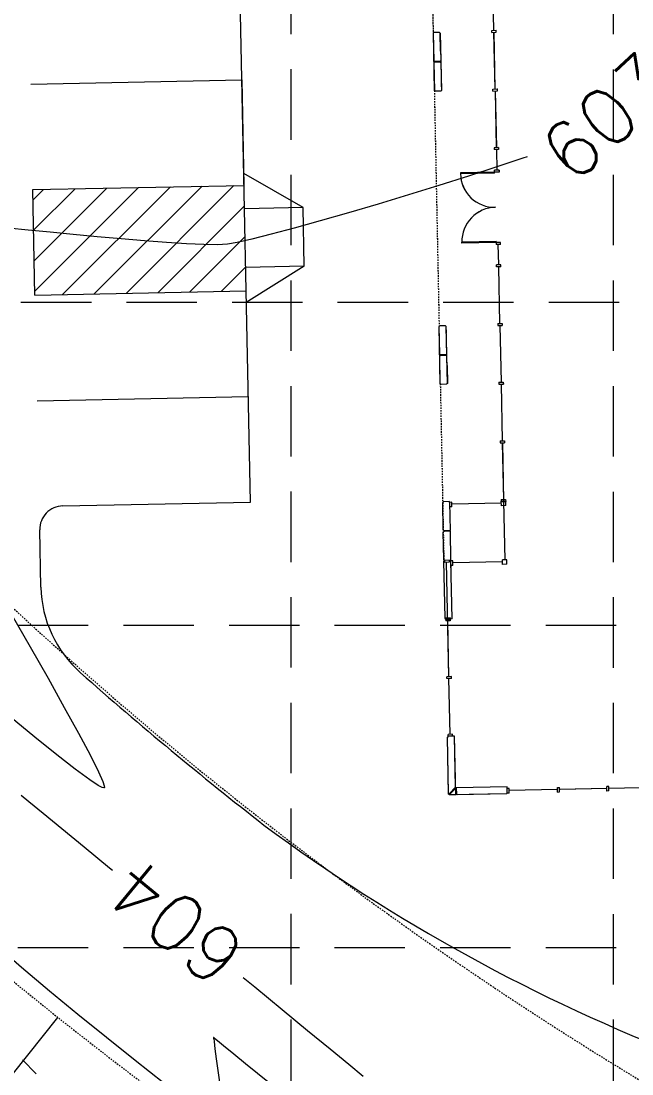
# Model space of a CAD drawing. Extents: x 2140663 to 2528301, y 336313 to 7007653.
# Drawn here: x 2527508 to 2527560, y 7006213.4 to 7006303.1 of the extents above; entities that cross this region are included whole.
import ezdxf

# ---------------------------------------------------------------- set-up
doc = ezdxf.new("R2010")
doc.units = 0
doc.header["$MEASUREMENT"] = 0
for name, pattern in [('HIDDEN', [0.375, 0.25, -0.125]), ('PHANTOM2', [1.25, 0.625, -0.125, 0.125, -0.125, 0.125, -0.125]), ('xdrc002ar$0$HIDDEN2', [0.1875, 0.125, -0.0625]), ('xdrc002ar$0$XR3$0$HIDDEN2', [0.1875, 0.125, -0.0625]), ('xdrc002pt$0$HIDDEN2', [0.1875, 0.125, -0.0625])]:
    doc.linetypes.add(name, pattern=pattern)
for name, color, linetype in [('1 EXISTING CONTOURS', 43, 'Continuous'), ('GRID', 254, 'HIDDEN'), ('LIMITS OF DISTURBANCE', 1, 'HIDDEN'), ('xdrc002ar$0$BASE1$0$awa', 7, 'Continuous'), ('xdrc002ar$0$WINDOWS', 8, 'Continuous'), ('xdrc002ar$0$xdrc002ar$0$C-PKNG-FACE-N', 1, 'Continuous'), ('xdrc002ar$0$xdrc002ar$0$C-PKNG-STRP-N', 6, 'Continuous'), ('xdrc002ar$0$xdrc002ar$0$l-walk-n', 2, 'Continuous'), ('xdrc002ar$0$XR3$0$BASE1$0$awa', 4, 'Continuous'), ('xdrc002ar$0$XR3$0$WINDOWS', 2, 'Continuous'), ('xdrc002bs$0$v-rail-road-exist-demo', 14, 'xdrc002bs$0$TRACKS'), ('xdrc002bs$0$v-rail-road-exst', 14, 'xdrc002bs$0$TRACKS'), ('xdrc002pt$0$V-ESMT-ACCS-N', 2, 'xdrc002pt$0$HIDDEN2'), ('xdrc002pt$0$v-prop-line', 3, 'PHANTOM2')]:
    doc.layers.add(name, color=color, linetype=linetype)
doc.styles.add('L200', font='simplex', dxfattribs={"height": 12})
doc.linetypes.add('xdrc002bs$0$TRACKS', pattern='A,0.15,[130,ltypeshp.shx,S=0.25,R=0,X=0,Y=0],0.15', length=0.3)

msp = doc.modelspace()

# ---------------------------------------------------------------- hatches: boundary and pattern name
at = {"layer": 'xdrc002ar$0$xdrc002ar$0$C-PKNG-STRP-N', "lineweight": 0}
h = msp.add_hatch(dxfattribs=at)
h.set_pattern_fill('ANSI31', scale=15, style=0)
h.set_pattern_definition([(45, (0, -12.47937491443008), (-1.325825214724776, 1.325825214724777), [])])
h.paths.add_polyline_path([(2527526.956444144, 7006289.097603901), (2527508.960125435, 7006288.732279034), (2527509.142787528, 7006279.734136461), (2527527.139116655, 7006280.099461542)])

# ---------------------------------------------------------------- linework, layer by layer
at = {"layer": '1 EXISTING CONTOURS', "color": 43, "lineweight": 0, "extrusion": (0.3194805237611236, -0.9475928423839632, 0), "elevation": -5831608.362453426}
msp.add_lwpolyline([(4633462.636136223, 603.0000000000003), (4633460.296645845, 603.0000000000003)], dxfattribs=at)
at = {"layer": '1 EXISTING CONTOURS', "color": 43, "lineweight": 0}
for points, elevation in [([(2527551.09607032, 7006291.541013917), (2527550.735449844, 7006291.413667721)], 603), ([(2527510.428484521, 7006285.107343682), (2527508.569688433, 7006285.291624163)], 603), ([(2527512.405967476, 7006284.914542367), (2527510.428484521, 7006285.107343682)], 603), ([(2527514.444366481, 7006284.721633359), (2527512.405967476, 7006284.914542367)], 603), ([(2527520.347351638, 7006284.226391583), (2527518.472829379, 7006284.369144826)], 603), ([(2527523.528123694, 7006284.049932847), (2527522.051706681, 7006284.11718321)], 603), ([(2527527.644321762, 7006284.507636131), (2527526.383279767, 7006284.218566508)], 603), ([(2527529.285870277, 7006284.924053648), (2527527.644321762, 7006284.507636131)], 603), ([(2527524.718831858, 7006284.033053634), (2527523.528123694, 7006284.049932847)], 603), ([(2527512.582857724, 7006239.331009544), (2527510.993672852, 7006240.566325654)], 603), ([(2527515.057685377, 7006237.776480514), (2527515.040639267, 7006237.743212782)], 603), ([(2527515.045961702, 7006237.915609554), (2527515.057685377, 7006237.776480514)], 603), ([(2527515.504624875, 7006230.909331582), (2527513.343222955, 7006232.681807709)], 604), ([(2527524.367610266, 7006216.458410508), (2527524.367168897, 7006216.455017482)], 605), ([(2527524.367168897, 7006216.455017482), (2527524.369454109, 7006216.435081649)], 605), ([(2527524.377932389, 7006216.450288242), (2527524.367610266, 7006216.458410508)], 605), ([(2527524.369454109, 7006216.435081649), (2527524.377089626, 7006216.389473006)], 605), ([(2527524.377089626, 7006216.389473006), (2527524.38473062, 7006216.347420472)], 605), ([(2527526.098853531, 7006215.041467738), (2527525.222700239, 7006215.758770729)], 605), ([(2527527.104603811, 7006214.219999342), (2527526.098853531, 7006215.041467738)], 605), ([(2527524.594080005, 7006214.643986423), (2527524.731628014, 7006213.65488997)], 605), ([(2527528.112844669, 7006213.399983042), (2527527.104603811, 7006214.219999342)], 605)]:
    msp.add_lwpolyline(points, dxfattribs=dict(at, elevation=elevation))
at = {"layer": '1 EXISTING CONTOURS', "color": 43, "lineweight": 0, "extrusion": (0.3094709432006216, -0.9509088995873988, 0), "elevation": -5880141.323603749}
msp.add_lwpolyline([(4571711.761263781, 603), (4571709.230819077, 603)], dxfattribs=at)
at = {"layer": '1 EXISTING CONTOURS', "color": 43, "lineweight": 0, "extrusion": (0.3014759815539944, -0.9534737712942375, 0), "elevation": -5918319.19252321}
msp.add_lwpolyline([(4522177.043429445, 603.0000000000007), (4522174.387620282, 603.0000000000007)], dxfattribs=at)
at = {"layer": '1 EXISTING CONTOURS', "color": 43, "lineweight": 0, "extrusion": (0.2946462717857917, -0.9556063910014069, 0), "elevation": -5950523.331773204}
msp.add_lwpolyline([(4479713.755884437, 603.0000000000007), (4479711.040383235, 603.0000000000007)], dxfattribs=at)
at = {"layer": '1 EXISTING CONTOURS', "color": 43, "lineweight": 0, "extrusion": (0.2884129313194982, -0.9575061258538738, 0), "elevation": -5979588.445312594}
msp.add_lwpolyline([(4440840.117814731, 603.0000000000007), (4440837.408338422, 603.0000000000007)], dxfattribs=at)
at = {"layer": '1 EXISTING CONTOURS', "color": 43, "lineweight": 0, "extrusion": (0.275888369132791, -0.9611896835574387, 0), "elevation": -6037052.803707862}
msp.add_lwpolyline([(4362394.420692143, 603.0000000000007), (4362391.920486682, 603.0000000000007)], dxfattribs=at)
at = {"layer": '1 EXISTING CONTOURS', "color": 43, "lineweight": 0, "extrusion": (0.2823164911055037, -0.9593213220031525, 0), "elevation": -6007715.218093148}
msp.add_lwpolyline([(4402711.97342113, 603), (4402709.335708505, 603)], dxfattribs=at)
at = {"layer": '1 EXISTING CONTOURS', "color": 43, "lineweight": 0, "extrusion": (0.2685154225333845, -0.9632753852672237, 0), "elevation": -6070301.195744269}
msp.add_lwpolyline([(4316006.628311653, 603.0000000000007), (4316004.331342997, 603.0000000000007)], dxfattribs=at)
at = {"layer": '1 EXISTING CONTOURS', "color": 43, "lineweight": 0, "extrusion": (-0.0989840519528478, -0.9950890198665626, 0), "elevation": -7222060.603321115}
msp.add_lwpolyline([(1821585.518013002, 603.0000000000007), (1821583.827371893, 603.0000000000007)], dxfattribs=at)
at = {"layer": '1 EXISTING CONTOURS', "color": 43, "lineweight": 0, "extrusion": (0.2591911894510198, -0.9658260336680544, 0), "elevation": -6111739.056970021}
msp.add_lwpolyline([(4257122.936295478, 603.0000000000007), (4257120.908250153, 603.0000000000007)], dxfattribs=at)
at = {"layer": '1 EXISTING CONTOURS', "color": 43, "lineweight": 0, "extrusion": (-0.09005607462286774, -0.9959366964940696, 0), "elevation": -7205434.089772643}
msp.add_lwpolyline([(1886287.936216423, 603), (1886285.886342925, 603)], dxfattribs=at)
at = {"layer": '1 EXISTING CONTOURS', "color": 43, "lineweight": 0, "extrusion": (-0.0841951229026559, -0.9964492868577943, 0), "elevation": -7194211.791615878}
msp.add_lwpolyline([(1928649.006219631, 603.0000000000007), (1928647.012220855, 603.0000000000007)], dxfattribs=at)
at = {"layer": '1 EXISTING CONTOURS', "color": 43, "lineweight": 0, "extrusion": (-0.06394493334958973, -0.9979534285220512, 0), "elevation": -7153567.485078582}
msp.add_lwpolyline([(2074332.926264203, 603), (2074331.218413922, 603)], dxfattribs=at)
at = {"layer": '1 EXISTING CONTOURS', "color": 43, "lineweight": 0, "extrusion": (0.04940097510937688, -0.9987790264409054, 0), "elevation": -6872867.359778421}
msp.add_lwpolyline([(2870556.789370521, 603.0000000000007), (2870555.941106313, 603.0000000000007)], dxfattribs=at)
at = {"layer": '1 EXISTING CONTOURS', "color": 43, "lineweight": 0, "extrusion": (0.1730753680800339, -0.9849085830491888, 0), "elevation": -6463096.903030092}
msp.add_lwpolyline([(3701997.648777249, 603), (3701996.819035865, 603)], dxfattribs=at)
at = {"layer": '1 EXISTING CONTOURS', "color": 43, "lineweight": 0, "extrusion": (0.8670164232486695, 0.4982795619098622, 0), "elevation": 5682462.637319896}
msp.add_lwpolyline([(4815130.904310393, 603), (4815127.660875307, 603)], dxfattribs=at)
at = {"layer": '1 EXISTING CONTOURS', "color": 43, "lineweight": 0, "extrusion": (0.8692070267737257, 0.4944483234951653, 0), "elevation": 5661156.793646408}
msp.add_lwpolyline([(4840159.06482568, 603), (4840155.983944564, 603)], dxfattribs=at)
at = {"layer": '1 EXISTING CONTOURS', "color": 43, "lineweight": 0, "extrusion": (0.8721638198040216, 0.4892139321655286, 0), "elevation": 5631956.679390233}
msp.add_lwpolyline([(4874101.984225917, 603.0000000000007), (4874099.14780819, 603.0000000000007)], dxfattribs=at)
at = {"layer": '1 EXISTING CONTOURS', "color": 43, "lineweight": 0, "extrusion": (0.8763704484167907, 0.4816376616729149, 0), "elevation": 5589507.777921154}
msp.add_lwpolyline([(4922720.928688896, 603), (4922718.418558974, 603)], dxfattribs=at)
at = {"layer": '1 EXISTING CONTOURS', "color": 43, "lineweight": 0, "extrusion": (0.6318819015862914, 0.7750646827508607, 0), "elevation": 7027378.053030139}
msp.add_lwpolyline([(2468134.508518924, 603), (2468137.223674352, 603)], dxfattribs=at)
at = {"layer": '1 EXISTING CONTOURS', "color": 43, "lineweight": 0, "extrusion": (-0.6248417346820078, -0.78075143714218, 0), "elevation": -7049426.744836986}
msp.add_lwpolyline([(-2404433.668359635, 603), (-2404436.071416459, 603)], dxfattribs=at)
at = {"layer": '1 EXISTING CONTOURS', "color": 43, "lineweight": 0, "extrusion": (0.8828241126387804, 0.4697037216624435, 0), "elevation": 5522207.420621378}
msp.add_lwpolyline([(4998097.541214562, 603), (4998095.439015716, 603)], dxfattribs=at)
at = {"layer": '1 EXISTING CONTOURS', "color": 43, "lineweight": 0, "extrusion": (0.8939518372465322, 0.4481630425230861, 0), "elevation": 5399413.718922075}
msp.add_lwpolyline([(5130503.318953371, 603.0000000000003), (5130501.705862736, 603.0000000000003)], dxfattribs=at)
at = {"layer": '1 EXISTING CONTOURS', "color": 43, "lineweight": 0, "extrusion": (-0.5935437273128285, -0.8048017419014417, 0), "elevation": -7138822.857034321}
msp.add_lwpolyline([(-2124361.332627844, 603), (-2124362.877611434, 603)], dxfattribs=at)
at = {"layer": '1 EXISTING CONTOURS', "color": 43, "lineweight": 0, "extrusion": (-0.5535475962552551, -0.8328175422504196, 0), "elevation": -7234017.459393075}
msp.add_lwpolyline([(-1773327.732019987, 603.0000000000007), (-1773328.580065255, 603.0000000000007)], dxfattribs=at)
at = {"layer": '1 EXISTING CONTOURS', "color": 43, "lineweight": 0, "extrusion": (0.9139525772495989, 0.405821003077485, 0), "elevation": 5153307.42789457}
msp.add_lwpolyline([(5377651.793817732, 603), (5377650.909014529, 603)], dxfattribs=at)
at = {"layer": '1 EXISTING CONTOURS', "color": 43, "lineweight": 0, "extrusion": (0.9488976687476659, 0.3155839258347062, 0), "elevation": 4609409.201577744}
msp.add_lwpolyline([(5850560.106351236, 603.0000000000003), (5850559.704002532, 603.0000000000003)], dxfattribs=at)
at = {"layer": '1 EXISTING CONTOURS', "color": 43, "lineweight": 0, "extrusion": (0.4670332921755014, 0.8842397321991999, 0), "elevation": 7375627.396971314}
msp.add_lwpolyline([(1037217.213222058, 603), (1037217.599639074, 603)], dxfattribs=at)
at = {"layer": '1 EXISTING CONTOURS', "color": 43, "lineweight": 0, "extrusion": (-0.2393597847681091, -0.9709309416409411, 0), "elevation": -7407558.445939794}
msp.add_lwpolyline([(777030.9687210307, 603), (777030.8335864395, 603)], dxfattribs=at)
at = {"layer": '1 EXISTING CONTOURS', "color": 43, "lineweight": 0, "extrusion": (0.3096160559607432, -0.9508616607537155, 0), "elevation": -5879403.617882483}
msp.add_lwpolyline([(4572560.846299088, 603), (4572560.809261683, 603)], dxfattribs=at)
at = {"layer": '1 EXISTING CONTOURS', "color": 43, "lineweight": 0, "extrusion": (-0.6312488806948222, -0.7755803315076616, 0), "elevation": -7029386.251744052}
msp.add_lwpolyline([(-2462393.00906909, 604.0000000000007), (-2462393.86284973, 604.0000000000007)], dxfattribs=at)
at = {"layer": '1 EXISTING CONTOURS', "color": 43, "lineweight": 0, "extrusion": (-0.6326796414599427, -0.7744136306148791, 0), "elevation": -7024828.329468716}
msp.add_lwpolyline([(-2475364.529188878, 604), (-2475366.103996406, 604)], dxfattribs=at)
at = {"layer": '1 EXISTING CONTOURS', "color": 43, "lineweight": 0, "extrusion": (0.6334158188205089, 0.7738116052812495, 0), "elevation": 7022471.093692263}
msp.add_lwpolyline([(2482041.923226356, 604), (2482043.986139107, 604)], dxfattribs=at)
at = {"layer": '1 EXISTING CONTOURS', "color": 43, "lineweight": 0, "extrusion": (-0.6338328663636795, -0.7734700365994808, 0), "elevation": -7021132.07592974}
msp.add_lwpolyline([(-2485824.705032736, 604), (-2485827.174754344, 604)], dxfattribs=at)
at = {"layer": '1 EXISTING CONTOURS', "color": 43, "lineweight": 0, "extrusion": (-0.6343052480224812, -0.7730826943679043, 0), "elevation": -7019612.217791501}
msp.add_lwpolyline([(-2490110.20145826, 604), (-2490110.538274292, 604)], dxfattribs=at)
at = {"layer": '1 EXISTING CONTOURS', "color": 43, "lineweight": 0, "extrusion": (-0.6348225135243882, -0.7726579944079903, 0), "elevation": -7017944.07337493}
msp.add_lwpolyline([(-2494792.042121117, 604), (-2494793.318740407, 604)], dxfattribs=at)
at = {"layer": '1 EXISTING CONTOURS', "color": 43, "lineweight": 0, "extrusion": (-0.6349400434604525, -0.7725614158178227, 0), "elevation": -7017564.482642952}
msp.add_lwpolyline([(-2495856.546818598, 604), (-2495859.587876949, 604)], dxfattribs=at)
at = {"layer": '1 EXISTING CONTOURS', "color": 43, "lineweight": 0, "extrusion": (-0.635072945502988, -0.7724521693219322, 0), "elevation": -7017134.991717948}
msp.add_lwpolyline([(-2497061.013942816, 604.0000000000007), (-2497063.811430672, 604.0000000000007)], dxfattribs=at)
at = {"layer": '1 EXISTING CONTOURS', "color": 43, "lineweight": 0, "extrusion": (-0.6352388647067121, -0.7723157286797464, 0), "elevation": -7016598.425127424}
msp.add_lwpolyline([(-2498565.865417935, 604.0000000000007), (-2498568.33803779, 604.0000000000007)], dxfattribs=at)
at = {"layer": '1 EXISTING CONTOURS', "color": 43, "lineweight": 0, "extrusion": (-0.6312156713610705, -0.7756073595758315, 0), "elevation": -7029486.038722886}
msp.add_lwpolyline([(-2462067.010917598, 605.0000000000007), (-2462067.111337983, 605.0000000000007)], dxfattribs=at)
at = {"layer": '1 EXISTING CONTOURS', "color": 43, "lineweight": 0, "extrusion": (0.9934989920715303, 0.1138409098384821, 0), "elevation": 3308686.97218168}
msp.add_lwpolyline([(6672933.203800632, 605), (6672932.969251049, 605)], dxfattribs=at)
at = {"layer": '1 EXISTING CONTOURS', "color": 43, "lineweight": 0, "extrusion": (0.9929256414317483, 0.1187378229013453, 0), "elevation": 3341546.645655147}
msp.add_lwpolyline([(6656538.883452364, 605), (6656538.269919322, 605)], dxfattribs=at)
at = {"layer": '1 EXISTING CONTOURS', "color": 43, "lineweight": 0, "extrusion": (0.6333636471969326, 0.773854308257956, 0), "elevation": 7022632.843308157}
msp.add_lwpolyline([(2481546.758307304, 605), (2481547.074495721, 605)], dxfattribs=at)
at = {"layer": '1 EXISTING CONTOURS', "color": 43, "lineweight": 0, "extrusion": (0.6337842142520098, 0.7735099028228164, 0), "elevation": 7021282.857993643}
msp.add_lwpolyline([(2485363.160159476, 605.0000000000003), (2485363.835260455, 605.0000000000003)], dxfattribs=at)
at = {"layer": '1 EXISTING CONTOURS', "color": 43, "lineweight": 0, "extrusion": (0.9919706112887898, 0.1264685982342845, 0), "elevation": 3393296.261590474}
msp.add_lwpolyline([(6630307.398987305, 605.0000000000007), (6630306.530799706, 605.0000000000007)], dxfattribs=at)
at = {"layer": '1 EXISTING CONTOURS', "color": 43, "lineweight": 0, "extrusion": (-0.6354729379188949, -0.772123141197522, 0), "elevation": -7015840.743802933}
msp.add_lwpolyline([(-2500690.537790879, 604.0000000000007), (-2500692.604245284, 604.0000000000007)], dxfattribs=at)
at = {"layer": '1 EXISTING CONTOURS', "color": 43, "lineweight": 0, "extrusion": (0.7164435915583999, 0.6976450244321254, 0), "elevation": 6698667.695571435}
msp.add_lwpolyline([(3256254.08255358, 604), (3256252.405183655, 604)], dxfattribs=at)
at = {"layer": '1 EXISTING CONTOURS', "color": 43, "lineweight": 0, "extrusion": (-0.6358638455068931, -0.7718012503081259, 0), "elevation": -7014573.540257695}
msp.add_lwpolyline([(-2504241.331853587, 604.0000000000003), (-2504242.910845268, 604.0000000000003)], dxfattribs=at)
at = {"layer": '1 EXISTING CONTOURS', "color": 43, "lineweight": 0, "extrusion": (0.9878646561285411, 0.1553171631599009, 0), "elevation": 3585037.579235764}
msp.add_lwpolyline([(6528622.871818019, 605.0000000000007), (6528621.866789347, 605.0000000000007)], dxfattribs=at)
at = {"layer": '1 EXISTING CONTOURS', "color": 43, "lineweight": 0, "extrusion": (-0.6279370234897254, -0.7782641547256717, 0), "elevation": -7039813.229531761}
msp.add_lwpolyline([(-2432375.122651435, 605), (-2432376.258030752, 605)], dxfattribs=at)
at = {"layer": 'GRID', "color": 253, "linetype": 'HIDDEN', "lineweight": 0, "ltscale": 24}
for p, q in [((2527530.983350792, 7006031.990343825), (2527531.038154987, 7007623.461265043)), ((2527558.44858376, 7006031.986025713), (2527558.615889325, 7007623.424882863)), ((2527228.947377252, 7006279.146858971), (2528272.331315909, 7006279.146858971)), ((2527228.686696025, 7006251.597585191), (2528272.070634682, 7006251.597585191)), ((2527228.686696025, 7006224.140113123), (2528272.070634682, 7006224.140113123))]:
    msp.add_line(p, q, dxfattribs=at)
at = {"layer": 'LIMITS OF DISTURBANCE', "ltscale": 70, "const_width": 6}
msp.add_lwpolyline([(2527323.279507909, 7007478.034385583), (2527323.279507909, 7007463.102355542), (2527345.362386929, 7006446.874516389, 0.3527120601780434), (2527681.725039883, 7006131.321992346), (2528205.897920626, 7006144.525554366), (2528183.386823632, 7007495.015237641)], format="xyb", close=True, dxfattribs=at)
at = {"layer": 'xdrc002ar$0$BASE1$0$awa', "color": 7, "linetype": 'xdrc002ar$0$HIDDEN2', "lineweight": 0}
for p, q in [((2527542.888541608, 7006312.180975101), (2527543.094058152, 7006302.058092724)), ((2527543.192988382, 7006297.184080196), (2527543.601485049, 7006277.063252897)), ((2527543.700424643, 7006272.189231379), (2527543.905941187, 7006262.066349001))]:
    msp.add_line(p, q, dxfattribs=at)
at = {"layer": 'xdrc002ar$0$BASE1$0$awa', "color": 7, "lineweight": 0}
for p, q in [((2527543.15525867, 7006302.121829629), (2527543.094040137, 7006302.058073961)), ((2527543.094049128, 7006302.058083325), (2527543.141619811, 7006299.714846082)), ((2527543.634326433, 7006302.131555311), (2527543.15525867, 7006302.121829629)), ((2527543.6980821, 7006302.070336778), (2527543.634326433, 7006302.131555311)), ((2527543.6980821, 7006302.070336778), (2527543.74565241, 7006299.72711789)), ((2527543.729373425, 7006300.528988322), (2527543.6980821, 7006302.070336778)), ((2527548.093089281, 7006302.138723372), (2527548.468011888, 7006302.146334775)), ((2527543.205366114, 7006299.653636542), (2527543.141610448, 7006299.714855073)), ((2527543.206636604, 7006299.59105475), (2527543.145418072, 7006299.527299084)), ((2527543.145427063, 7006299.527308447), (2527543.192997746, 7006297.184071205)), ((2527543.684433878, 7006299.663362225), (2527543.205366114, 7006299.653636542)), ((2527543.685704367, 7006299.600780431), (2527543.206636604, 7006299.59105475)), ((2527543.74565241, 7006299.72711789), (2527543.684433878, 7006299.663362225)), ((2527543.749460034, 7006299.5395619), (2527543.685704367, 7006299.600780431)), ((2527543.749460034, 7006299.5395619), (2527543.797030345, 7006297.196343012)), ((2527543.786036095, 7006297.737897875), (2527543.797030345, 7006297.196343012)), ((2527543.256744049, 7006297.122861662), (2527543.192988382, 7006297.184080196)), ((2527543.735811812, 7006297.132587345), (2527543.256744049, 7006297.122861662)), ((2527543.797030345, 7006297.196343012), (2527543.735811812, 7006297.132587344)), ((2527548.194574661, 7006297.139755405), (2527548.569497267, 7006297.147366811)), ((2527543.662685567, 7006277.126989801), (2527543.601467034, 7006277.063234136)), ((2527543.649047637, 7006274.719960496), (2527543.601476025, 7006277.063243499)), ((2527544.14175333, 7006277.136715484), (2527543.662685567, 7006277.126989801)), ((2527544.205508997, 7006277.075496952), (2527544.14175333, 7006277.136715485)), ((2527544.216503246, 7006276.533942089), (2527544.205508997, 7006277.075496952)), ((2527544.253080236, 7006274.732232303), (2527544.205508997, 7006277.075496952)), ((2527548.597133332, 7006277.31051581), (2527548.972055939, 7006277.318127214)), ((2527543.71279394, 7006274.658750955), (2527543.649038274, 7006274.719969487)), ((2527543.71406443, 7006274.596169163), (2527543.652845898, 7006274.532413497)), ((2527543.700424643, 7006272.189231379), (2527543.652854889, 7006274.53242286)), ((2527544.191861704, 7006274.668476637), (2527543.71279394, 7006274.658750955)), ((2527544.193132193, 7006274.605894845), (2527543.71406443, 7006274.596169163)), ((2527544.253080236, 7006274.732232303), (2527544.191861704, 7006274.668476637)), ((2527544.25688786, 7006274.544676313), (2527544.193132193, 7006274.605894845)), ((2527544.304457242, 7006272.201503186), (2527544.25688786, 7006274.544676313)), ((2527544.273165916, 7006273.742851642), (2527544.304457242, 7006272.201503186)), ((2527543.764170946, 7006272.128021836), (2527543.700415279, 7006272.18924037)), ((2527544.243238709, 7006272.137747519), (2527543.764170946, 7006272.128021836)), ((2527544.304457242, 7006272.201503186), (2527544.243238709, 7006272.137747519)), ((2527548.698618711, 7006272.311547846), (2527549.073541319, 7006272.319159249)), ((2527548.800104091, 7006267.31257988), (2527549.175026698, 7006267.320191284)), ((2527543.967141705, 7006262.130085906), (2527543.905923172, 7006262.066330239)), ((2527543.953503775, 7006259.7230566), (2527543.905932163, 7006262.066339603)), ((2527544.446209468, 7006262.139811588), (2527543.967141705, 7006262.130085906)), ((2527544.509965135, 7006262.078593056), (2527544.446209468, 7006262.139811588)), ((2527544.520959384, 7006261.537038193), (2527544.509965135, 7006262.078593056)), ((2527544.558804941, 7006259.672841308), (2527544.509965135, 7006262.078593056)), ((2527544.017250078, 7006259.661847059), (2527543.953494412, 7006259.723065591)), ((2527544.018518646, 7006259.59935996), (2527543.957300114, 7006259.535604293)), ((2527544.004880781, 7006257.192327492), (2527543.957309105, 7006259.535613656)), ((2527544.558804941, 7006259.672841308), (2527544.017250078, 7006259.661847059)), ((2527544.560073508, 7006259.610354209), (2527544.018518646, 7006259.59935996)), ((2527544.610181947, 7006257.142112199), (2527544.560073508, 7006259.610354209)), ((2527544.068627084, 7006257.131117949), (2527544.004871417, 7006257.192336483)), ((2527544.610181947, 7006257.142112199), (2527544.068627084, 7006257.131117949)), ((2527544.37308319, 7006242.134215631), (2527544.311864658, 7006242.070459964)), ((2527544.410745427, 7006237.199789915), (2527544.311864658, 7006242.070459965)), ((2527544.914638053, 7006242.145209881), (2527544.37308319, 7006242.134215631)), ((2527545.014787389, 7006237.212052732), (2527544.914638053, 7006242.145209881)), ((2527549.398779921, 7006237.839506304), (2527545.066341018, 7006237.751552308)), ((2527549.409766575, 7006237.298325579), (2527549.398779921, 7006237.839506304)), ((2527553.700547412, 7006237.385433862), (2527553.692936008, 7006237.76035646)), ((2527557.908012116, 7006237.470850723), (2527557.900400713, 7006237.845773322)), ((2527544.477892286, 7006237.135315141), (2527544.410745427, 7006237.199789915)), ((2527544.477828154, 7006237.135314014), (2527544.414072486, 7006237.196532546)), ((2527544.950312637, 7006237.144905893), (2527544.477828154, 7006237.135314014)), ((2527544.950312637, 7006237.144905893), (2527545.01478739, 7006237.212052732)), ((2527545.14442135, 7006237.148846525), (2527545.077274489, 7006237.213321298)), ((2527549.348556736, 7006237.234195797), (2527545.144421349, 7006237.148846526)), ((2527549.409766575, 7006237.298325579), (2527549.348556736, 7006237.234195797))]:
    msp.add_line(p, q, dxfattribs=at)
at = {"layer": 'xdrc002ar$0$BASE1$0$awa', "color": 7, "linetype": 'Continuous', "lineweight": 0}
msp.add_line((2527545.066347933, 7006237.751541723), (2527545.077274489, 7006237.213321298), dxfattribs=at)
at = {"layer": 'xdrc002ar$0$WINDOWS', "color": 7, "linetype": 'Continuous', "lineweight": 0}
for p, q in [((2527548.277231053, 7006302.309162624), (2527548.179128516, 7006307.141498324)), ((2527548.089706445, 7006302.305355637), (2527548.464629041, 7006302.312967041)), ((2527548.09308929, 7006302.138723372), (2527548.089706445, 7006302.305355637)), ((2527548.378716432, 7006297.310194658), (2527548.280613896, 7006302.142530358)), ((2527548.468011888, 7006302.146334775), (2527548.464629041, 7006302.312967041)), ((2527548.191191824, 7006297.306387671), (2527548.566114421, 7006297.313999075)), ((2527548.19457467, 7006297.139755406), (2527548.191191824, 7006297.306387671)), ((2527548.382099278, 7006297.143562393), (2527548.480201811, 7006292.311226694)), ((2527548.569497267, 7006297.147366811), (2527548.566114421, 7006297.313999075)), ((2527548.667950645, 7006292.315038233), (2527548.293028048, 7006292.307426829)), ((2527548.293028048, 7006292.307426829), (2527548.296410894, 7006292.140794564)), ((2527548.671333491, 7006292.148405967), (2527548.296410894, 7006292.140794564)), ((2527548.483584657, 7006292.144594427), (2527548.519104586, 7006290.394955641)), ((2527548.667950645, 7006292.315038233), (2527548.671333491, 7006292.148405967)), ((2527548.70650248, 7006290.398760055), (2527548.331579883, 7006290.391148652)), ((2527548.334962729, 7006290.224516387), (2527548.331579883, 7006290.391148652)), ((2527548.70650248, 7006290.398760055), (2527548.709885326, 7006290.23212779)), ((2527548.334962754, 7006290.224516401), (2527545.418898107, 7006290.165316609)), ((2527545.418898107, 7006290.165316609), (2527545.42058953, 7006290.082000477)), ((2527548.336654176, 7006290.141200269), (2527545.42058953, 7006290.082000477)), ((2527548.709885326, 7006290.23212779), (2527548.334962729, 7006290.224516387)), ((2527548.336654176, 7006290.141200269), (2527548.334962754, 7006290.224516401)), ((2527548.455053787, 7006284.309070947), (2527545.53898914, 7006284.249871129)), ((2527545.540680564, 7006284.166554996), (2527545.53898914, 7006284.249871129)), ((2527548.45674521, 7006284.225754814), (2527545.540680564, 7006284.166554996)), ((2527548.455053787, 7006284.309070947), (2527548.45674521, 7006284.225754814)), ((2527548.831667781, 7006284.233366231), (2527548.456745184, 7006284.225754828)), ((2527548.456745184, 7006284.225754828), (2527548.46012803, 7006284.059122562)), ((2527548.835050628, 7006284.066733966), (2527548.46012803, 7006284.059122562)), ((2527548.68317257, 7006282.313290762), (2527548.647652733, 7006284.062929551)), ((2527548.835050628, 7006284.066733966), (2527548.831667781, 7006284.233366231)), ((2527548.870921404, 7006282.317102301), (2527548.495998807, 7006282.309490898)), ((2527548.499381653, 7006282.142858633), (2527548.495998807, 7006282.309490898)), ((2527548.87430425, 7006282.150470037), (2527548.870921404, 7006282.317102301)), ((2527548.87430425, 7006282.150470037), (2527548.499381653, 7006282.142858633)), ((2527548.784657949, 7006277.314322798), (2527548.686555416, 7006282.146658498)), ((2527548.597133342, 7006277.310515811), (2527548.600516187, 7006277.143883545)), ((2527548.600516187, 7006277.143883545), (2527548.975438784, 7006277.151494948)), ((2527548.788040795, 7006277.147690532), (2527548.886143326, 7006272.315354832)), ((2527548.972055939, 7006277.318127214), (2527548.975438784, 7006277.151494948)), ((2527548.698618721, 7006272.311547846), (2527548.702001567, 7006272.144915579)), ((2527548.702001567, 7006272.144915579), (2527549.076924163, 7006272.152526983)), ((2527548.889526175, 7006272.148722567), (2527548.987628705, 7006267.316386866)), ((2527549.073541319, 7006272.319159249), (2527549.076924163, 7006272.152526983)), ((2527548.8001041, 7006267.31257988), (2527548.803486947, 7006267.145947615)), ((2527548.803486947, 7006267.145947615), (2527549.178409543, 7006267.153559018)), ((2527548.991011554, 7006267.149754602), (2527549.092074075, 7006262.17161567)), ((2527549.175026698, 7006267.320191284), (2527549.178409543, 7006267.153559018)), ((2527544.6765974, 7006262.081975902), (2527544.509965135, 7006262.078593056)), ((2527544.684208804, 7006261.707053305), (2527544.517576538, 7006261.703670459)), ((2527544.684208804, 7006261.707053305), (2527544.6765974, 7006262.081975902)), ((2527548.907932312, 7006262.001176418), (2527544.679980246, 7006261.915343637)), ((2527548.904549466, 7006262.167808684), (2527549.279472064, 7006262.175420086)), ((2527548.91216087, 7006261.792886086), (2527548.904549466, 7006262.167808684)), ((2527549.287083467, 7006261.800497489), (2527548.91216087, 7006261.792886086)), ((2527549.287083467, 7006261.800497489), (2527549.279472064, 7006262.175420087)), ((2527544.443549681, 7006257.138729353), (2527544.446932527, 7006256.972097089)), ((2527544.068627084, 7006257.131117949), (2527544.07200993, 7006256.964485685)), ((2527544.446932527, 7006256.972097089), (2527544.07200993, 7006256.964485685)), ((2527544.436538686, 7006247.219880962), (2527544.238642196, 7006256.967868502)), ((2527544.543317003, 7006252.224389497), (2527544.168394405, 7006252.216778093)), ((2527544.168394405, 7006252.216778093), (2527544.171777252, 7006252.050145828)), ((2527544.546699849, 7006252.057757231), (2527544.171777252, 7006252.050145828)), ((2527544.543317003, 7006252.224389497), (2527544.546699849, 7006252.057757231)), ((2527544.644829018, 7006247.224109519), (2527544.26990642, 7006247.216498116)), ((2527544.273289267, 7006247.049865849), (2527544.26990642, 7006247.216498116)), ((2527544.648211864, 7006247.057477253), (2527544.273289267, 7006247.049865849)), ((2527544.53633261, 7006242.304230714), (2527544.439921532, 7006247.053248696)), ((2527544.648211864, 7006247.057477253), (2527544.644829018, 7006247.224109519)), ((2527544.744622942, 7006242.3084593), (2527544.369700344, 7006242.300847896)), ((2527544.37308319, 7006242.134215631), (2527544.369700344, 7006242.300847896)), ((2527544.748005787, 7006242.141827034), (2527544.744622942, 7006242.3084593)), ((2527549.568787436, 7006237.676631021), (2527549.402155171, 7006237.673248176)), ((2527549.409766574, 7006237.298325579), (2527549.402155171, 7006237.673248176)), ((2527549.57639884, 7006237.301708424), (2527549.568787436, 7006237.676631021)), ((2527553.696318854, 7006237.593724194), (2527549.572170282, 7006237.509998756)), ((2527553.692936008, 7006237.76035646), (2527553.859568274, 7006237.763739306)), ((2527553.867179677, 7006237.388816708), (2527553.859568274, 7006237.763739306)), ((2527557.903783558, 7006237.679141055), (2527553.86295112, 7006237.597107041)), ((2527557.903783558, 7006237.679141055), (2527553.946267253, 7006237.598798463)), ((2527558.067032978, 7006237.849156167), (2527557.900400713, 7006237.845773322)), ((2527558.074644382, 7006237.47423357), (2527557.908012116, 7006237.470850723)), ((2527558.074644382, 7006237.47423357), (2527558.067032978, 7006237.849156167)), ((2527562.277880528, 7006237.767940762), (2527558.070415824, 7006237.682523902)), ((2527549.57639884, 7006237.301708424), (2527549.409766574, 7006237.298325579)), ((2527553.700547412, 7006237.385433862), (2527553.867179677, 7006237.388816708))]:
    msp.add_line(p, q, dxfattribs=at)
for centre, start, end in [((2527548.336654176, 7006290.141200269), 181.1630167936717, 271.163787429642), ((2527548.455053787, 7006284.309070947), 91.16224679789978, 181.1630174344116)]:
    msp.add_arc(centre, 2.916665500050441, start, end, dxfattribs=at)
at = {"layer": 'xdrc002ar$0$xdrc002ar$0$C-PKNG-FACE-N', "color": 7, "lineweight": 0}
for p, q in [((2527527.504461676, 7006262.103176821), (2527526.408426612, 7006316.092030991)), ((2527509.64820681, 7006254.840195241), (2527509.548770468, 7006259.738263124))]:
    msp.add_line(p, q, dxfattribs=at)
at = {"layer": 'xdrc002ar$0$xdrc002ar$0$C-PKNG-FACE-N', "color": 7, "linetype": 'Continuous', "lineweight": 0}
msp.add_line((2527511.507766083, 7006261.778444254), (2527527.504461677, 7006262.103176818), dxfattribs=at)
for centre, radius, start, end in [((2527731.944868506, 7006495.461958744), 372.7365509038806, 212.5615500005456, 241.6352742684922), ((2527731.944868506, 7006495.461958744), 330.7365677038806, 228.5543002362898, 232.0748417000881), ((2527619.754177943, 7006357.529053601), 153.02239237876, 233.4677340327644, 248.9684166535905)]:
    msp.add_arc(centre, radius, start, end, dxfattribs=at)
at = {"layer": 'xdrc002ar$0$xdrc002ar$0$C-PKNG-FACE-N', "color": 7, "lineweight": 0}
for centre, radius, start, end in [((2527511.548357659, 7006259.778857014), 1.9999992, 91.16294332327992, 181.1630096494876), ((2527519.646142767, 7006255.043164699), 9.999996000000001, 181.1630096563454, 228.5543002382643)]:
    msp.add_arc(centre, radius, start, end, dxfattribs=at)
at = {"layer": 'xdrc002ar$0$xdrc002ar$0$C-PKNG-STRP-N', "color": 7, "linetype": 'Continuous', "lineweight": 0}
for p, q in [((2527508.77746334, 7006297.730421608), (2527526.7737508, 7006298.095745844)), ((2527508.960125434, 7006288.732279035), (2527526.956444144, 7006289.097603902)), ((2527509.142787528, 7006279.734136461), (2527527.139116655, 7006280.099461542)), ((2527509.325449622, 7006270.735993888), (2527527.321789166, 7006271.10131918)), ((2527511.062115132, 7006218.177110284), (2527499.704624013, 7006203.919500056))]:
    msp.add_line(p, q, dxfattribs=at)
at = {"layer": 'xdrc002ar$0$xdrc002ar$0$C-PKNG-STRP-N', "color": 7, "lineweight": 0}
msp.add_line((2527526.773718739, 7006298.096045252), (2527526.956412895, 7006289.097603272), dxfattribs=at)
msp.add_lwpolyline([(2527509.142787528, 7006279.734136462), (2527508.960125434, 7006288.732279035)], dxfattribs=at)
at = {"layer": 'xdrc002ar$0$xdrc002ar$0$l-walk-n', "color": 7, "lineweight": 0}
for p, q in [((2527531.99600811, 7006287.199496692), (2527526.936147272, 7006290.09739391)), ((2527531.99600811, 7006287.199496692), (2527526.997038133, 7006287.098011924)), ((2527532.097492879, 7006282.200526714), (2527531.99600811, 7006287.199496692)), ((2527532.097492878, 7006282.200526714), (2527527.098522901, 7006282.099041946)), ((2527532.097492878, 7006282.200526714), (2527527.159413762, 7006279.09965996))]:
    msp.add_line(p, q, dxfattribs=at)
at = {"layer": 'xdrc002ar$0$XR3$0$BASE1$0$awa', "color": 7, "linetype": 'xdrc002ar$0$XR3$0$HIDDEN2', "lineweight": 0}
for p, q in [((2527542.784831491, 7006317.17989652), (2527543.091829128, 7006302.058046092)), ((2527543.190757976, 7006297.184033534), (2527543.599248939, 7006277.063206121)), ((2527543.69818715, 7006272.189184573), (2527544.005184787, 7006257.067334145))]:
    msp.add_line(p, q, dxfattribs=at)
at = {"layer": 'xdrc002ar$0$XR3$0$BASE1$0$awa', "color": 7, "lineweight": 0}
for p, q in [((2527543.153029663, 7006302.12178298), (2527543.091811113, 7006302.058027329)), ((2527543.091820104, 7006302.058036693), (2527543.190767339, 7006297.184024544)), ((2527543.63209743, 7006302.131508525), (2527543.153029663, 7006302.12178298)), ((2527543.695853079, 7006302.070289975), (2527543.63209743, 7006302.131508525)), ((2527543.695853079, 7006302.070289975), (2527543.794799942, 7006297.196296181)), ((2527543.727143968, 7006300.528941509), (2527543.695853079, 7006302.070289975)), ((2527548.09086028, 7006302.138675322), (2527548.465782888, 7006302.146286619)), ((2527543.783805846, 7006297.737851046), (2527543.794799942, 7006297.196296181)), ((2527543.254513626, 7006297.122814985), (2527543.190757976, 7006297.184033534)), ((2527543.733581392, 7006297.132540531), (2527543.254513626, 7006297.122814985)), ((2527543.794799942, 7006297.196296181), (2527543.733581392, 7006297.132540531)), ((2527548.192344243, 7006297.139707328), (2527548.567266851, 7006297.147318626)), ((2527543.660449474, 7006277.126943009), (2527543.599230923, 7006277.06318736)), ((2527543.69818715, 7006272.189184573), (2527543.599239914, 7006277.063196722)), ((2527544.13951724, 7006277.136668555), (2527543.660449474, 7006277.126943009)), ((2527544.20327289, 7006277.075450004), (2527544.13951724, 7006277.136668555)), ((2527544.302219753, 7006272.201456211), (2527544.20327289, 7006277.075450004)), ((2527544.214266986, 7006276.53389514), (2527544.20327289, 7006277.075450004)), ((2527548.594897292, 7006277.310467619), (2527548.9698199, 7006277.318078915)), ((2527544.270928864, 7006273.742804675), (2527544.302219753, 7006272.201456211)), ((2527543.761933436, 7006272.127975015), (2527543.698177787, 7006272.189193565)), ((2527544.241001202, 7006272.137700561), (2527543.761933436, 7006272.127975015)), ((2527544.302219753, 7006272.201456211), (2527544.241001202, 7006272.137700561)), ((2527548.696381254, 7006272.311499625), (2527549.071303863, 7006272.319110922)), ((2527548.797865217, 7006267.31253163), (2527549.172787825, 7006267.320142927)), ((2527548.899349179, 7006262.313563637), (2527549.274271787, 7006262.321174933)), ((2527544.545453089, 7006257.140796578), (2527544.066385323, 7006257.131071033)), ((2527544.609208738, 7006257.079578028), (2527544.545453089, 7006257.140796578)), ((2527544.066385323, 7006257.131071033), (2527544.005166772, 7006257.067315382)), ((2527544.104122998, 7006252.193312608), (2527544.005175763, 7006257.067324746)), ((2527544.70942415, 7006252.143097144), (2527544.609208738, 7006257.079578028)), ((2527544.620202834, 7006256.538023162), (2527544.609208738, 7006257.079578028)), ((2527544.167869284, 7006252.132103048), (2527544.104113635, 7006252.193321598)), ((2527544.70942415, 7006252.143097144), (2527544.167869284, 7006252.132103048)), ((2527544.370837177, 7006242.134168636), (2527544.309618626, 7006242.070412987)), ((2527544.40641192, 7006237.302501189), (2527544.309618627, 7006242.070412987)), ((2527544.912392043, 7006242.145162732), (2527544.370837177, 7006242.134168636)), ((2527545.00072834, 7006237.7938316), (2527544.912392043, 7006242.145162732)), ((2527545.000664207, 7006237.793830472), (2527544.470103437, 7006237.24128151)), ((2527545.045155105, 7006237.751109912), (2527544.514594335, 7006237.198560951)), ((2527545.00072834, 7006237.7938316), (2527545.00072834, 7006237.7938316)), ((2527545.045219376, 7006237.751111182), (2527545.045219375, 7006237.751111182)), ((2527549.39653269, 7006237.839457884), (2527545.064093763, 7006237.751505118)), ((2527549.407519191, 7006237.298277155), (2527549.39653269, 7006237.839457884)), ((2527544.470103437, 7006237.241281511), (2527544.406347787, 7006237.302500062)), ((2527544.47016757, 7006237.241282637), (2527544.40641192, 7006237.302501189)), ((2527544.514594335, 7006237.198560951), (2527544.578349985, 7006237.137342401)), ((2527544.514658605, 7006237.198562222), (2527544.578414255, 7006237.13734367)), ((2527549.346309335, 7006237.234147392), (2527544.578403275, 7006237.137354214)), ((2527549.407519191, 7006237.298277155), (2527549.346309335, 7006237.234147392))]:
    msp.add_line(p, q, dxfattribs=at)
at = {"layer": 'xdrc002ar$0$XR3$0$WINDOWS', "color": 7, "linetype": 'Continuous', "lineweight": 0}
for p, q in [((2527548.2750021, 7006302.309114522), (2527548.176900933, 7006307.14145025)), ((2527548.08747749, 7006302.305307588), (2527548.462400089, 7006302.312918886)), ((2527548.090860289, 7006302.138675322), (2527548.08747749, 7006302.305307588)), ((2527548.376486061, 7006297.310146529), (2527548.278384895, 7006302.142482257)), ((2527548.465782888, 7006302.146286619), (2527548.462400089, 7006302.312918886)), ((2527548.188961452, 7006297.306339595), (2527548.563884052, 7006297.313950893)), ((2527548.192344251, 7006297.139707328), (2527548.188961452, 7006297.306339595)), ((2527548.37986886, 7006297.143514262), (2527548.477970023, 7006292.311178534)), ((2527548.567266851, 7006297.147318626), (2527548.563884052, 7006297.313950893)), ((2527548.665718859, 7006292.31499002), (2527548.290796259, 7006292.307378723)), ((2527548.290796259, 7006292.307378723), (2527548.294179058, 7006292.140746457)), ((2527548.669101658, 7006292.148357754), (2527548.294179058, 7006292.140746457)), ((2527548.481352822, 7006292.144546268), (2527548.516872255, 7006290.394907472)), ((2527548.665718859, 7006292.31499002), (2527548.669101658, 7006292.148357754)), ((2527548.704270151, 7006290.398711832), (2527548.329347551, 7006290.391100535)), ((2527548.33273035, 7006290.224468268), (2527548.329347551, 7006290.391100535)), ((2527548.704270151, 7006290.398711832), (2527548.707652949, 7006290.232079566)), ((2527548.332730375, 7006290.224468283), (2527545.416665711, 7006290.165269318)), ((2527545.416665711, 7006290.165269318), (2527545.41835711, 7006290.081953186)), ((2527548.334421773, 7006290.14115215), (2527545.41835711, 7006290.081953186)), ((2527548.707652949, 7006290.232079566), (2527548.33273035, 7006290.224468268)), ((2527548.334421774, 7006290.14115215), (2527548.332730375, 7006290.224468283)), ((2527548.45281973, 7006284.309022795), (2527545.536755067, 7006284.249823805)), ((2527545.538446467, 7006284.166507671), (2527545.536755067, 7006284.249823805)), ((2527548.45451113, 7006284.225706661), (2527545.538446467, 7006284.166507671)), ((2527548.45281973, 7006284.309022795), (2527548.45451113, 7006284.225706661)), ((2527548.829433703, 7006284.233317973), (2527548.454511104, 7006284.225706676)), ((2527548.454511104, 7006284.225706676), (2527548.457893903, 7006284.059074409)), ((2527548.832816502, 7006284.066685706), (2527548.457893903, 7006284.059074409)), ((2527548.680937948, 7006282.313242545), (2527548.645418607, 7006284.062881345)), ((2527548.832816502, 7006284.066685706), (2527548.829433703, 7006284.233317973)), ((2527548.868686784, 7006282.317054031), (2527548.493764183, 7006282.309442735)), ((2527548.497146982, 7006282.142810469), (2527548.493764183, 7006282.309442735)), ((2527548.872069582, 7006282.150421765), (2527548.868686784, 7006282.317054031)), ((2527548.872069582, 7006282.150421765), (2527548.497146982, 7006282.142810469)), ((2527548.78242191, 7006277.314274552), (2527548.684320746, 7006282.14661028)), ((2527548.594897301, 7006277.310467619), (2527548.598280099, 7006277.143835352)), ((2527548.5982801, 7006277.143835352), (2527548.973202699, 7006277.151446649)), ((2527548.785804708, 7006277.147642286), (2527548.883905869, 7006272.315306558)), ((2527548.9698199, 7006277.318078915), (2527548.973202699, 7006277.151446649)), ((2527548.696381263, 7006272.311499625), (2527548.699764061, 7006272.144867359)), ((2527548.699764062, 7006272.144867359), (2527549.074686661, 7006272.152478655)), ((2527548.887288671, 7006272.148674292), (2527548.985389831, 7006267.316338563)), ((2527549.071303863, 7006272.319110922), (2527549.074686661, 7006272.152478655)), ((2527548.797865225, 7006267.31253163), (2527548.801248024, 7006267.145899364)), ((2527548.801248024, 7006267.145899364), (2527549.176170623, 7006267.15351066)), ((2527548.988772633, 7006267.149706297), (2527549.086873794, 7006262.317370569)), ((2527549.172787825, 7006267.320142927), (2527549.176170623, 7006267.15351066)), ((2527548.899349187, 7006262.313563637), (2527548.902731986, 7006262.14693137)), ((2527548.902731986, 7006262.14693137), (2527549.277654585, 7006262.154542666)), ((2527549.090256595, 7006262.150738304), (2527549.191317705, 7006257.172599345)), ((2527549.274271787, 7006262.321174933), (2527549.277654585, 7006262.154542666)), ((2527549.378715694, 7006257.176403708), (2527549.003793095, 7006257.16879241)), ((2527549.011404392, 7006256.793869809), (2527549.003793095, 7006257.16879241)), ((2527549.386326991, 7006256.801481107), (2527549.378715694, 7006257.176403708)), ((2527544.775841005, 7006257.082960826), (2527544.609208738, 7006257.079578028)), ((2527544.783452302, 7006256.708038228), (2527544.616820035, 7006256.704655428)), ((2527544.783452302, 7006256.708038228), (2527544.775841005, 7006257.082960826)), ((2527549.007175894, 7006257.002160143), (2527544.779223803, 7006256.916328561)), ((2527549.386326991, 7006256.801481107), (2527549.011404392, 7006256.793869809)), ((2527544.167869284, 7006252.132103048), (2527544.171252083, 7006251.965470782)), ((2527544.546174683, 7006251.973082078), (2527544.171252083, 7006251.965470782)), ((2527544.434294114, 7006247.219833949), (2527544.337884351, 7006251.968853552)), ((2527544.542791884, 7006252.139714344), (2527544.546174683, 7006251.973082078)), ((2527544.642584448, 7006247.224062447), (2527544.267661848, 7006247.216451149)), ((2527544.271044647, 7006247.049818884), (2527544.267661848, 7006247.216451149)), ((2527544.645967246, 7006247.057430181), (2527544.271044647, 7006247.049818884)), ((2527544.534086645, 7006242.304183672), (2527544.437676914, 7006247.053201683)), ((2527544.645967246, 7006247.057430181), (2527544.642584448, 7006247.224062447)), ((2527544.742376977, 7006242.3084122), (2527544.367454378, 7006242.300800903)), ((2527544.370837177, 7006242.134168636), (2527544.367454378, 7006242.300800903)), ((2527544.745759776, 7006242.141779933), (2527544.742376978, 7006242.3084122)), ((2527549.56654016, 7006237.676582554), (2527549.399907894, 7006237.673199754)), ((2527549.407519191, 7006237.298277155), (2527549.399907894, 7006237.673199754)), ((2527549.574151457, 7006237.301659954), (2527549.56654016, 7006237.676582554)), ((2527553.694071554, 7006237.593674556), (2527549.569922959, 7006237.509950288)), ((2527553.690688755, 7006237.760306823), (2527553.857321022, 7006237.763689621)), ((2527553.698300052, 7006237.385384223), (2527553.690688755, 7006237.760306823)), ((2527553.864932319, 7006237.388767022), (2527553.857321022, 7006237.763689621)), ((2527557.901536282, 7006237.679090225), (2527553.86070382, 7006237.597057355)), ((2527557.901536282, 7006237.679090225), (2527553.944019954, 7006237.598748754)), ((2527558.06478575, 7006237.849105289), (2527557.898153483, 7006237.845722491)), ((2527557.90576478, 7006237.470799891), (2527557.898153483, 7006237.845722491)), ((2527558.072397047, 7006237.47418269), (2527557.90576478, 7006237.470799891)), ((2527558.072397047, 7006237.47418269), (2527558.06478575, 7006237.849105289)), ((2527562.275633276, 7006237.767888691), (2527558.068168548, 7006237.682473022)), ((2527549.574151457, 7006237.301659954), (2527549.407519191, 7006237.298277155)), ((2527553.698300052, 7006237.385384223), (2527553.864932319, 7006237.388767022))]:
    msp.add_line(p, q, dxfattribs=at)
for centre, start, end in [((2527548.334421774, 7006290.14115215), 181.1630006755155, 271.163771368087), ((2527548.45281973, 7006284.309022795), 91.1622304097471, 181.1630006755155)]:
    msp.add_arc(centre, 2.916665500050441, start, end, dxfattribs=at)
at = {"layer": 'xdrc002bs$0$v-rail-road-exist-demo', "color": 7, "lineweight": 0, "ltscale": 0.1}
msp.add_lwpolyline([(2527406.993449498, 7006362.756524464, 0.2893170627698015), (2527718.472789923, 7006137.537521685, 0.2893170627698015)], format="xyb", dxfattribs=at)
at = {"layer": 'xdrc002bs$0$v-rail-road-exst', "color": 7, "lineweight": 0, "ltscale": 0.1}
msp.add_lwpolyline([(2527329.612689179, 7006488.599018269, 0.1754023176800247), (2527409.052752624, 7006268.680676657, 0.02902946981657823), (2527447.886468883, 7006227.158564671, 0.06767570571352022), (2527510.611701932, 7006181.840893986, 0.01454100416896879), (2527558.661133012, 7006157.949311711, 0.01454100416896879)], format="xyb", dxfattribs=at)
at = {"layer": 'xdrc002pt$0$V-ESMT-ACCS-N', "color": 7, "lineweight": 0}
for centre, radius, start, end in [((2527731.941730154, 7006495.772756338), 330.7353770566877, 214.0606279591491, 239.6416565871911), ((2527731.94173015, 7006495.772756336), 354.7352810526592, 214.0303340367748, 239.6416565874441)]:
    msp.add_arc(centre, radius, start, end, dxfattribs=at)
at = {"layer": 'xdrc002pt$0$v-prop-line', "color": 7, "lineweight": 0}
msp.add_arc((2527731.94322961, 7006495.76971355), 379.6700000006037, 181.1630531336929, 242.8448308904258, dxfattribs=at)

# ---------------------------------------------------------------- texts
at = {"layer": '1 EXISTING CONTOURS', "color": 43, "lineweight": 0, "char_height": 4.8, "width": 18.4, "attachment_point": 1, "style": 'L200'}
for s, insert, rotation in [('\\Ftxt.shx;\\W1.0000000000;\\T1.0000000000;\\o\\l603', (2527551.775320401, 7006292.576234557, 603), 42.46603721305427), ('\\Ftxt.shx;\\W1.0000000000;\\T1.0000000000;\\o\\l604', (2527524.444557648, 7006220.46543474, 604), 140.61028244935665)]:
    msp.add_mtext(s, dxfattribs=dict(at, insert=insert, rotation=rotation))

doc.saveas('drawing.dxf')
